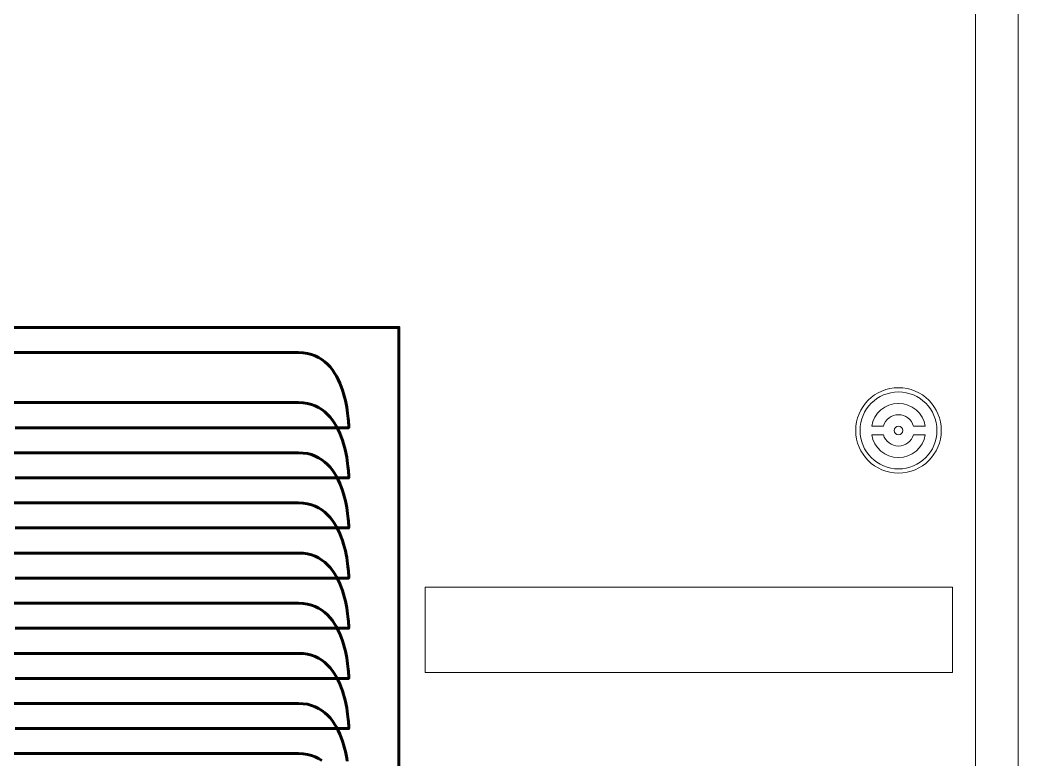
# Model space of a CAD drawing. Header units: millimetres. Extents: x -116965 to 323937, y 291661 to 566926.
# Drawn here: x -36787.9 to -36430.4, y 340211.1 to 340470.5 of the extents above; entities that cross this region are included whole.
import ezdxf

# ---------------------------------------------------------------- set-up
doc = ezdxf.new("R2010")
doc.units = ezdxf.units.MM
doc.layers.get('0').update_dxf_attribs({"lineweight": 18})
doc.layers.add('C00-00-00', color=7, linetype='Continuous')
doc.layers.add('hw_Text', color=7, linetype='Continuous', lineweight=13)

# ---------------------------------------------------------------- blocks, each defined once
blk = doc.blocks.new('*U1519')
blk.add_line((685, 2100), (685, 100))
blk.add_lwpolyline([(0, 0), (700, 0), (700, 2200), (0, 2200)], close=True)
blk = doc.blocks.new('*U1573')
blk.add_lwpolyline([(0, 0), (1100, 0), (1100, 2200), (0, 2200)], close=True)
blk = doc.blocks.new('*U1607')
for points in [[(-5.29, 1.5, -0.755929), (5.29, 1.5), (9.38, 1.5, 0.852803), (-9.38, 1.5)], [(-5.29, -1.5, 0.755929), (5.29, -1.5), (9.38, -1.5, -0.852803), (-9.38, -1.5)]]:
    blk.add_lwpolyline(points, format="xyb", close=True)
at = {"color": 2}
blk.add_circle((0, 0), 15, dxfattribs=at)
at = {"color": 3}
blk.add_circle((0, 0), 13.5, dxfattribs=at)
blk.add_circle((0, 0), 1.5)
blk = doc.blocks.new('*U1570')
blk.add_lwpolyline([(0, 0), (670, 0), (670, 2000), (0, 2000)])
blk.add_lwpolyline([(477, 190), (662, 190), (662, 220), (477, 220)], close=True)
blk.add_blockref('*U1607', (643, 275))
blk = doc.blocks.new('fan1')
at = {"layer": 'C00-00-00', "lineweight": 60}
blk.add_lwpolyline([(66482.46, 350162.92), (66746.42, 350162.92), (66746.42, 349898.96), (66482.46, 349898.96)], close=True, dxfattribs=at)
for points in [[(66609.9, 350154.13), (66614.44, 350154.13), (66618.97, 350154.13), (66623.5, 350154.13), (66628.01, 350154.13), (66632.49, 350154.13), (66636.94, 350154.13), (66641.34, 350154.13), (66645.69, 350154.13), (66649.98, 350154.13), (66654.19, 350154.13), (66658.33, 350154.13), (66662.38, 350154.13), (66666.33, 350154.13), (66670.17, 350154.13), (66673.9, 350154.13), (66677.51, 350154.13), (66680.98, 350154.13), (66684.31, 350154.13), (66687.49, 350154.13), (66690.51, 350154.13), (66693.36, 350154.13), (66696.04, 350154.13), (66698.52, 350154.13), (66700.82, 350154.13), (66702.91, 350154.13), (66704.78, 350154.13), (66706.44, 350154.13), (66707.87, 350154.13), (66709.05, 350154.13), (66709.99, 350154.13), (66710.67, 350154.13), (66711.08, 350154.13), (66711.23, 350154.13), (66712.82, 350154.05), (66714.32, 350153.83), (66715.72, 350153.48), (66717.03, 350152.99), (66718.25, 350152.4), (66719.38, 350151.69), (66720.43, 350150.89), (66721.4, 350150), (66722.29, 350149.04), (66723.1, 350148.01), (66723.85, 350146.92), (66724.53, 350145.78), (66725.14, 350144.6), (66725.69, 350143.39), (66726.18, 350142.17), (66726.62, 350140.93), (66727.01, 350139.69), (66727.35, 350138.47), (66727.64, 350137.26), (66727.89, 350136.08), (66728.11, 350134.94), (66728.28, 350133.85), (66728.43, 350132.82), (66728.55, 350131.86), (66728.64, 350130.97), (66728.71, 350130.17), (66728.75, 350129.46), (66728.79, 350128.87), (66728.81, 350128.38), (66728.82, 350128.03), (66728.82, 350127.81), (66728.82, 350127.73), (66728.78, 350127.73), (66728.66, 350127.73), (66728.45, 350127.73), (66728.16, 350127.73), (66727.8, 350127.73), (66727.36, 350127.73), (66726.84, 350127.73), (66726.25, 350127.73), (66725.59, 350127.73), (66724.85, 350127.73), (66724.04, 350127.73), (66723.17, 350127.73), (66722.22, 350127.73), (66721.21, 350127.73), (66720.13, 350127.73), (66718.99, 350127.73), (66717.79, 350127.73), (66716.52, 350127.73), (66715.2, 350127.73), (66713.81, 350127.73), (66712.37, 350127.73), (66710.87, 350127.73), (66709.32, 350127.73), (66707.71, 350127.73), (66706.05, 350127.73), (66704.34, 350127.73), (66702.58, 350127.73), (66700.77, 350127.73), (66698.91, 350127.73), (66697.01, 350127.73), (66695.07, 350127.73), (66693.08, 350127.73), (66691.05, 350127.73), (66688.97, 350127.73), (66686.86, 350127.73), (66684.71, 350127.73), (66682.53, 350127.73), (66680.31, 350127.73), (66678.05, 350127.73), (66675.76, 350127.73), (66673.44, 350127.73), (66671.09, 350127.73), (66668.72, 350127.73), (66666.31, 350127.73), (66663.88, 350127.73), (66661.42, 350127.73), (66658.94, 350127.73), (66656.44, 350127.73), (66653.92, 350127.73), (66651.37, 350127.73), (66648.81, 350127.73), (66646.23, 350127.73), (66643.64, 350127.73), (66641.03, 350127.73), (66638.41, 350127.73), (66635.77, 350127.73), (66633.13, 350127.73), (66630.48, 350127.73), (66627.82, 350127.73), (66625.15, 350127.73), (66622.48, 350127.73), (66619.8, 350127.73), (66617.12, 350127.73), (66614.44, 350127.73), (66611.76, 350127.73)], [(66609.9, 350136.53), (66614.44, 350136.53), (66618.97, 350136.53), (66623.5, 350136.53), (66628.01, 350136.53), (66632.49, 350136.53), (66636.94, 350136.53), (66641.34, 350136.53), (66645.69, 350136.53), (66649.98, 350136.53), (66654.19, 350136.53), (66658.33, 350136.53), (66662.38, 350136.53), (66666.33, 350136.53), (66670.17, 350136.53), (66673.9, 350136.53), (66677.51, 350136.53), (66680.98, 350136.53), (66684.31, 350136.53), (66687.49, 350136.53), (66690.51, 350136.53), (66693.36, 350136.53), (66696.04, 350136.53), (66698.52, 350136.53), (66700.82, 350136.53), (66702.91, 350136.53), (66704.78, 350136.53), (66706.44, 350136.53), (66707.87, 350136.53), (66709.05, 350136.53), (66709.99, 350136.53), (66710.67, 350136.53), (66711.08, 350136.53), (66711.23, 350136.53), (66712.82, 350136.46), (66714.32, 350136.24), (66715.72, 350135.88), (66717.03, 350135.4), (66718.25, 350134.8), (66719.38, 350134.1), (66720.43, 350133.3), (66721.4, 350132.41), (66722.29, 350131.44), (66723.1, 350130.41), (66723.85, 350129.32), (66724.53, 350128.18), (66725.14, 350127), (66725.69, 350125.8), (66726.18, 350124.57), (66726.62, 350123.33), (66727.01, 350122.1), (66727.35, 350120.87), (66727.64, 350119.67), (66727.89, 350118.49), (66728.11, 350117.35), (66728.28, 350116.26), (66728.43, 350115.22), (66728.55, 350114.26), (66728.64, 350113.37), (66728.71, 350112.57), (66728.75, 350111.87), (66728.79, 350111.27), (66728.81, 350110.79), (66728.82, 350110.43), (66728.82, 350110.21), (66728.82, 350110.13), (66728.78, 350110.13), (66728.66, 350110.13), (66728.45, 350110.13), (66728.16, 350110.13), (66727.8, 350110.13), (66727.36, 350110.13), (66726.84, 350110.13), (66726.25, 350110.13), (66725.59, 350110.13), (66724.85, 350110.13), (66724.04, 350110.13), (66723.17, 350110.13), (66722.22, 350110.13), (66721.21, 350110.13), (66720.13, 350110.13), (66718.99, 350110.13), (66717.79, 350110.13), (66716.52, 350110.13), (66715.2, 350110.13), (66713.81, 350110.13), (66712.37, 350110.13), (66710.87, 350110.13), (66709.32, 350110.13), (66707.71, 350110.13), (66706.05, 350110.13), (66704.34, 350110.13), (66702.58, 350110.13), (66700.77, 350110.13), (66698.91, 350110.13), (66697.01, 350110.13), (66695.07, 350110.13), (66693.08, 350110.13), (66691.05, 350110.13), (66688.97, 350110.13), (66686.86, 350110.13), (66684.71, 350110.13), (66682.53, 350110.13), (66680.31, 350110.13), (66678.05, 350110.13), (66675.76, 350110.13), (66673.44, 350110.13), (66671.09, 350110.13), (66668.72, 350110.13), (66666.31, 350110.13), (66663.88, 350110.13), (66661.42, 350110.13), (66658.94, 350110.13), (66656.44, 350110.13), (66653.92, 350110.13), (66651.37, 350110.13), (66648.81, 350110.13), (66646.23, 350110.13), (66643.64, 350110.13), (66641.03, 350110.13), (66638.41, 350110.13), (66635.77, 350110.13), (66633.13, 350110.13), (66630.48, 350110.13), (66627.82, 350110.13), (66625.15, 350110.13), (66622.48, 350110.13), (66619.8, 350110.13), (66617.12, 350110.13), (66614.44, 350110.13), (66611.76, 350110.13)], [(66609.9, 350118.93), (66614.44, 350118.93), (66618.97, 350118.93), (66623.5, 350118.93), (66628.01, 350118.93), (66632.49, 350118.93), (66636.94, 350118.93), (66641.34, 350118.93), (66645.69, 350118.93), (66649.98, 350118.93), (66654.19, 350118.93), (66658.33, 350118.93), (66662.38, 350118.93), (66666.33, 350118.93), (66670.17, 350118.93), (66673.9, 350118.93), (66677.51, 350118.93), (66680.98, 350118.93), (66684.31, 350118.93), (66687.49, 350118.93), (66690.51, 350118.93), (66693.36, 350118.93), (66696.04, 350118.93), (66698.52, 350118.93), (66700.82, 350118.93), (66702.91, 350118.93), (66704.78, 350118.93), (66706.44, 350118.93), (66707.87, 350118.93), (66709.05, 350118.93), (66709.99, 350118.93), (66710.67, 350118.93), (66711.08, 350118.93), (66711.23, 350118.93), (66712.82, 350118.85), (66714.32, 350118.63), (66715.72, 350118.28), (66717.03, 350117.8), (66718.25, 350117.2), (66719.38, 350116.49), (66720.43, 350115.69), (66721.4, 350114.81), (66722.29, 350113.84), (66723.1, 350112.81), (66723.85, 350111.72), (66724.53, 350110.58), (66725.14, 350109.4), (66725.69, 350108.2), (66726.18, 350106.97), (66726.62, 350105.73), (66727.01, 350104.5), (66727.35, 350103.27), (66727.64, 350102.07), (66727.89, 350100.89), (66728.11, 350099.75), (66728.28, 350098.66), (66728.43, 350097.63), (66728.55, 350096.66), (66728.64, 350095.77), (66728.71, 350094.97), (66728.75, 350094.27), (66728.79, 350093.67), (66728.81, 350093.19), (66728.82, 350092.84), (66728.82, 350092.61), (66728.82, 350092.54), (66728.78, 350092.54), (66728.66, 350092.54), (66728.45, 350092.54), (66728.16, 350092.54), (66727.8, 350092.54), (66727.36, 350092.54), (66726.84, 350092.54), (66726.25, 350092.54), (66725.59, 350092.54), (66724.85, 350092.54), (66724.04, 350092.54), (66723.17, 350092.54), (66722.22, 350092.54), (66721.21, 350092.54), (66720.13, 350092.54), (66718.99, 350092.54), (66717.79, 350092.54), (66716.52, 350092.54), (66715.2, 350092.54), (66713.81, 350092.54), (66712.37, 350092.54), (66710.87, 350092.54), (66709.32, 350092.54), (66707.71, 350092.54), (66706.05, 350092.54), (66704.34, 350092.54), (66702.58, 350092.54), (66700.77, 350092.54), (66698.91, 350092.54), (66697.01, 350092.54), (66695.07, 350092.54), (66693.08, 350092.54), (66691.05, 350092.54), (66688.97, 350092.54), (66686.86, 350092.54), (66684.71, 350092.54), (66682.53, 350092.54), (66680.31, 350092.54), (66678.05, 350092.54), (66675.76, 350092.54), (66673.44, 350092.54), (66671.09, 350092.54), (66668.72, 350092.54), (66666.31, 350092.54), (66663.88, 350092.54), (66661.42, 350092.54), (66658.94, 350092.54), (66656.44, 350092.54), (66653.92, 350092.54), (66651.37, 350092.54), (66648.81, 350092.54), (66646.23, 350092.54), (66643.64, 350092.54), (66641.03, 350092.54), (66638.41, 350092.54), (66635.77, 350092.54), (66633.13, 350092.54), (66630.48, 350092.54), (66627.82, 350092.54), (66625.15, 350092.54), (66622.48, 350092.54), (66619.8, 350092.54), (66617.12, 350092.54), (66614.44, 350092.54), (66611.76, 350092.54)], [(66609.9, 350101.33), (66614.44, 350101.33), (66618.97, 350101.33), (66623.5, 350101.33), (66628.01, 350101.33), (66632.49, 350101.33), (66636.94, 350101.33), (66641.34, 350101.33), (66645.69, 350101.33), (66649.98, 350101.33), (66654.19, 350101.33), (66658.33, 350101.33), (66662.38, 350101.33), (66666.33, 350101.33), (66670.17, 350101.33), (66673.9, 350101.33), (66677.51, 350101.33), (66680.98, 350101.33), (66684.31, 350101.33), (66687.49, 350101.33), (66690.51, 350101.33), (66693.36, 350101.33), (66696.04, 350101.33), (66698.52, 350101.33), (66700.82, 350101.33), (66702.91, 350101.33), (66704.78, 350101.33), (66706.44, 350101.33), (66707.87, 350101.33), (66709.05, 350101.33), (66709.99, 350101.33), (66710.67, 350101.33), (66711.08, 350101.33), (66711.23, 350101.33), (66712.82, 350101.26), (66714.32, 350101.04), (66715.72, 350100.68), (66717.03, 350100.2), (66718.25, 350099.6), (66719.38, 350098.9), (66720.43, 350098.1), (66721.4, 350097.21), (66722.29, 350096.24), (66723.1, 350095.21), (66723.85, 350094.12), (66724.53, 350092.98), (66725.14, 350091.8), (66725.69, 350090.6), (66726.18, 350089.37), (66726.62, 350088.13), (66727.01, 350086.9), (66727.35, 350085.67), (66727.64, 350084.47), (66727.89, 350083.29), (66728.11, 350082.15), (66728.28, 350081.06), (66728.43, 350080.03), (66728.55, 350079.06), (66728.64, 350078.17), (66728.71, 350077.37), (66728.75, 350076.67), (66728.79, 350076.07), (66728.81, 350075.59), (66728.82, 350075.23), (66728.82, 350075.01), (66728.82, 350074.94), (66728.78, 350074.94), (66728.66, 350074.94), (66728.45, 350074.94), (66728.16, 350074.94), (66727.8, 350074.94), (66727.36, 350074.94), (66726.84, 350074.94), (66726.25, 350074.94), (66725.59, 350074.94), (66724.85, 350074.94), (66724.04, 350074.94), (66723.17, 350074.94), (66722.22, 350074.94), (66721.21, 350074.94), (66720.13, 350074.94), (66718.99, 350074.94), (66717.79, 350074.94), (66716.52, 350074.94), (66715.2, 350074.94), (66713.81, 350074.94), (66712.37, 350074.94), (66710.87, 350074.94), (66709.32, 350074.94), (66707.71, 350074.94), (66706.05, 350074.94), (66704.34, 350074.94), (66702.58, 350074.94), (66700.77, 350074.94), (66698.91, 350074.94), (66697.01, 350074.94), (66695.07, 350074.94), (66693.08, 350074.94), (66691.05, 350074.94), (66688.97, 350074.94), (66686.86, 350074.94), (66684.71, 350074.94), (66682.53, 350074.94), (66680.31, 350074.94), (66678.05, 350074.94), (66675.76, 350074.94), (66673.44, 350074.94), (66671.09, 350074.94), (66668.72, 350074.94), (66666.31, 350074.94), (66663.88, 350074.94), (66661.42, 350074.94), (66658.94, 350074.94), (66656.44, 350074.94), (66653.92, 350074.94), (66651.37, 350074.94), (66648.81, 350074.94), (66646.23, 350074.94), (66643.64, 350074.94), (66641.03, 350074.94), (66638.41, 350074.94), (66635.77, 350074.94), (66633.13, 350074.94), (66630.48, 350074.94), (66627.82, 350074.94), (66625.15, 350074.94), (66622.48, 350074.94), (66619.8, 350074.94), (66617.12, 350074.94), (66614.44, 350074.94), (66611.76, 350074.94)], [(66609.9, 350083.74), (66614.44, 350083.74), (66618.97, 350083.74), (66623.5, 350083.74), (66628.01, 350083.74), (66632.49, 350083.74), (66636.94, 350083.74), (66641.34, 350083.74), (66645.69, 350083.74), (66649.98, 350083.74), (66654.19, 350083.74), (66658.33, 350083.74), (66662.38, 350083.74), (66666.33, 350083.74), (66670.17, 350083.74), (66673.9, 350083.74), (66677.51, 350083.74), (66680.98, 350083.74), (66684.31, 350083.74), (66687.49, 350083.74), (66690.51, 350083.74), (66693.36, 350083.74), (66696.04, 350083.74), (66698.52, 350083.74), (66700.82, 350083.74), (66702.91, 350083.74), (66704.78, 350083.74), (66706.44, 350083.74), (66707.87, 350083.74), (66709.05, 350083.74), (66709.99, 350083.74), (66710.67, 350083.74), (66711.08, 350083.74), (66711.23, 350083.74), (66712.82, 350083.66), (66714.32, 350083.44), (66715.72, 350083.08), (66717.03, 350082.6), (66718.25, 350082.01), (66719.38, 350081.3), (66720.43, 350080.5), (66721.4, 350079.61), (66722.29, 350078.65), (66723.1, 350077.61), (66723.85, 350076.52), (66724.53, 350075.38), (66725.14, 350074.21), (66725.69, 350073), (66726.18, 350071.77), (66726.62, 350070.54), (66727.01, 350069.3), (66727.35, 350068.08), (66727.64, 350066.87), (66727.89, 350065.69), (66728.11, 350064.55), (66728.28, 350063.46), (66728.43, 350062.43), (66728.55, 350061.46), (66728.64, 350060.58), (66728.71, 350059.78), (66728.75, 350059.07), (66728.79, 350058.47), (66728.81, 350057.99), (66728.82, 350057.64), (66728.82, 350057.42), (66728.82, 350057.34), (66728.78, 350057.34), (66728.66, 350057.34), (66728.45, 350057.34), (66728.16, 350057.34), (66727.8, 350057.34), (66727.36, 350057.34), (66726.84, 350057.34), (66726.25, 350057.34), (66725.59, 350057.34), (66724.85, 350057.34), (66724.04, 350057.34), (66723.17, 350057.34), (66722.22, 350057.34), (66721.21, 350057.34), (66720.13, 350057.34), (66718.99, 350057.34), (66717.79, 350057.34), (66716.52, 350057.34), (66715.2, 350057.34), (66713.81, 350057.34), (66712.37, 350057.34), (66710.87, 350057.34), (66709.32, 350057.34), (66707.71, 350057.34), (66706.05, 350057.34), (66704.34, 350057.34), (66702.58, 350057.34), (66700.77, 350057.34), (66698.91, 350057.34), (66697.01, 350057.34), (66695.07, 350057.34), (66693.08, 350057.34), (66691.05, 350057.34), (66688.97, 350057.34), (66686.86, 350057.34), (66684.71, 350057.34), (66682.53, 350057.34), (66680.31, 350057.34), (66678.05, 350057.34), (66675.76, 350057.34), (66673.44, 350057.34), (66671.09, 350057.34), (66668.72, 350057.34), (66666.31, 350057.34), (66663.88, 350057.34), (66661.42, 350057.34), (66658.94, 350057.34), (66656.44, 350057.34), (66653.92, 350057.34), (66651.37, 350057.34), (66648.81, 350057.34), (66646.23, 350057.34), (66643.64, 350057.34), (66641.03, 350057.34), (66638.41, 350057.34), (66635.77, 350057.34), (66633.13, 350057.34), (66630.48, 350057.34), (66627.82, 350057.34), (66625.15, 350057.34), (66622.48, 350057.34), (66619.8, 350057.34), (66617.12, 350057.34), (66614.44, 350057.34), (66611.76, 350057.34)], [(66609.9, 350066.14), (66614.44, 350066.14), (66618.97, 350066.14), (66623.5, 350066.14), (66628.01, 350066.14), (66632.49, 350066.14), (66636.94, 350066.14), (66641.34, 350066.14), (66645.69, 350066.14), (66649.98, 350066.14), (66654.19, 350066.14), (66658.33, 350066.14), (66662.38, 350066.14), (66666.33, 350066.14), (66670.17, 350066.14), (66673.9, 350066.14), (66677.51, 350066.14), (66680.98, 350066.14), (66684.31, 350066.14), (66687.49, 350066.14), (66690.51, 350066.14), (66693.36, 350066.14), (66696.04, 350066.14), (66698.52, 350066.14), (66700.82, 350066.14), (66702.91, 350066.14), (66704.78, 350066.14), (66706.44, 350066.14), (66707.87, 350066.14), (66709.05, 350066.14), (66709.99, 350066.14), (66710.67, 350066.14), (66711.08, 350066.14), (66711.23, 350066.14), (66712.82, 350066.07), (66714.32, 350065.84), (66715.72, 350065.49), (66717.03, 350065.01), (66718.25, 350064.41), (66719.38, 350063.7), (66720.43, 350062.9), (66721.4, 350062.02), (66722.29, 350061.05), (66723.1, 350060.02), (66723.85, 350058.93), (66724.53, 350057.79), (66725.14, 350056.61), (66725.69, 350055.4), (66726.18, 350054.18), (66726.62, 350052.94), (66727.01, 350051.71), (66727.35, 350050.48), (66727.64, 350049.27), (66727.89, 350048.1), (66728.11, 350046.96), (66728.28, 350045.87), (66728.43, 350044.83), (66728.55, 350043.87), (66728.64, 350042.98), (66728.71, 350042.18), (66728.75, 350041.48), (66728.79, 350040.88), (66728.81, 350040.4), (66728.82, 350040.04), (66728.82, 350039.82), (66728.82, 350039.74), (66728.78, 350039.74), (66728.66, 350039.74), (66728.45, 350039.74), (66728.16, 350039.74), (66727.8, 350039.74), (66727.36, 350039.74), (66726.84, 350039.74), (66726.25, 350039.74), (66725.59, 350039.74), (66724.85, 350039.74), (66724.04, 350039.74), (66723.17, 350039.74), (66722.22, 350039.74), (66721.21, 350039.74), (66720.13, 350039.74), (66718.99, 350039.74), (66717.79, 350039.74), (66716.52, 350039.74), (66715.2, 350039.74), (66713.81, 350039.74), (66712.37, 350039.74), (66710.87, 350039.74), (66709.32, 350039.74), (66707.71, 350039.74), (66706.05, 350039.74), (66704.34, 350039.74), (66702.58, 350039.74), (66700.77, 350039.74), (66698.91, 350039.74), (66697.01, 350039.74), (66695.07, 350039.74), (66693.08, 350039.74), (66691.05, 350039.74), (66688.97, 350039.74), (66686.86, 350039.74), (66684.71, 350039.74), (66682.53, 350039.74), (66680.31, 350039.74), (66678.05, 350039.74), (66675.76, 350039.74), (66673.44, 350039.74), (66671.09, 350039.74), (66668.72, 350039.74), (66666.31, 350039.74), (66663.88, 350039.74), (66661.42, 350039.74), (66658.94, 350039.74), (66656.44, 350039.74), (66653.92, 350039.74), (66651.37, 350039.74), (66648.81, 350039.74), (66646.23, 350039.74), (66643.64, 350039.74), (66641.03, 350039.74), (66638.41, 350039.74), (66635.77, 350039.74), (66633.13, 350039.74), (66630.48, 350039.74), (66627.82, 350039.74), (66625.15, 350039.74), (66622.48, 350039.74), (66619.8, 350039.74), (66617.12, 350039.74), (66614.44, 350039.74), (66611.76, 350039.74)], [(66609.9, 350048.54), (66614.44, 350048.54), (66618.97, 350048.54), (66623.5, 350048.54), (66628.01, 350048.54), (66632.49, 350048.54), (66636.94, 350048.54), (66641.34, 350048.54), (66645.69, 350048.54), (66649.98, 350048.54), (66654.19, 350048.54), (66658.33, 350048.54), (66662.38, 350048.54), (66666.33, 350048.54), (66670.17, 350048.54), (66673.9, 350048.54), (66677.51, 350048.54), (66680.98, 350048.54), (66684.31, 350048.54), (66687.49, 350048.54), (66690.51, 350048.54), (66693.36, 350048.54), (66696.04, 350048.54), (66698.52, 350048.54), (66700.82, 350048.54), (66702.91, 350048.54), (66704.78, 350048.54), (66706.44, 350048.54), (66707.87, 350048.54), (66709.05, 350048.54), (66709.99, 350048.54), (66710.67, 350048.54), (66711.08, 350048.54), (66711.23, 350048.54), (66712.82, 350048.47), (66714.32, 350048.25), (66715.72, 350047.89), (66717.03, 350047.41), (66718.25, 350046.81), (66719.38, 350046.11), (66720.43, 350045.31), (66721.4, 350044.42), (66722.29, 350043.46), (66723.1, 350042.42), (66723.85, 350041.33), (66724.53, 350040.19), (66725.14, 350039.01), (66725.69, 350037.81), (66726.18, 350036.58), (66726.62, 350035.35), (66727.01, 350034.11), (66727.35, 350032.88), (66727.64, 350031.68), (66727.89, 350030.5), (66728.11, 350029.36), (66728.28, 350028.27), (66728.43, 350027.24), (66728.55, 350026.27), (66728.64, 350025.38), (66728.71, 350024.58), (66728.75, 350023.88), (66728.79, 350023.28), (66728.81, 350022.8), (66728.82, 350022.44), (66728.82, 350022.22), (66728.82, 350022.15), (66728.78, 350022.15), (66728.66, 350022.15), (66728.45, 350022.15), (66728.16, 350022.15), (66727.8, 350022.15), (66727.36, 350022.15), (66726.84, 350022.15), (66726.25, 350022.15), (66725.59, 350022.15), (66724.85, 350022.15), (66724.04, 350022.15), (66723.17, 350022.15), (66722.22, 350022.15), (66721.21, 350022.15), (66720.13, 350022.15), (66718.99, 350022.15), (66717.79, 350022.15), (66716.52, 350022.15), (66715.2, 350022.15), (66713.81, 350022.15), (66712.37, 350022.15), (66710.87, 350022.15), (66709.32, 350022.15), (66707.71, 350022.15), (66706.05, 350022.15), (66704.34, 350022.15), (66702.58, 350022.15), (66700.77, 350022.15), (66698.91, 350022.15), (66697.01, 350022.15), (66695.07, 350022.15), (66693.08, 350022.15), (66691.05, 350022.15), (66688.97, 350022.15), (66686.86, 350022.15), (66684.71, 350022.15), (66682.53, 350022.15), (66680.31, 350022.15), (66678.05, 350022.15), (66675.76, 350022.15), (66673.44, 350022.15), (66671.09, 350022.15), (66668.72, 350022.15), (66666.31, 350022.15), (66663.88, 350022.15), (66661.42, 350022.15), (66658.94, 350022.15), (66656.44, 350022.15), (66653.92, 350022.15), (66651.37, 350022.15), (66648.81, 350022.15), (66646.23, 350022.15), (66643.64, 350022.15), (66641.03, 350022.15), (66638.41, 350022.15), (66635.77, 350022.15), (66633.13, 350022.15), (66630.48, 350022.15), (66627.82, 350022.15), (66625.15, 350022.15), (66622.48, 350022.15), (66619.8, 350022.15), (66617.12, 350022.15), (66614.44, 350022.15), (66611.76, 350022.15)], [(66609.9, 350030.94), (66614.44, 350030.94), (66618.97, 350030.94), (66623.5, 350030.94), (66628.01, 350030.94), (66632.49, 350030.94), (66636.94, 350030.94), (66641.34, 350030.94), (66645.69, 350030.94), (66649.98, 350030.94), (66654.19, 350030.94), (66658.33, 350030.94), (66662.38, 350030.94), (66666.33, 350030.94), (66670.17, 350030.94), (66673.9, 350030.94), (66677.51, 350030.94), (66680.98, 350030.94), (66684.31, 350030.94), (66687.49, 350030.94), (66690.51, 350030.94), (66693.36, 350030.94), (66696.04, 350030.94), (66698.52, 350030.94), (66700.82, 350030.94), (66702.91, 350030.94), (66704.78, 350030.94), (66706.44, 350030.94), (66707.87, 350030.94), (66709.05, 350030.94), (66709.99, 350030.94), (66710.67, 350030.94), (66711.08, 350030.94), (66711.23, 350030.94), (66712.82, 350030.87), (66714.32, 350030.65), (66715.72, 350030.29), (66717.03, 350029.81), (66718.25, 350029.21), (66719.38, 350028.51), (66720.43, 350027.71), (66721.4, 350026.82), (66722.29, 350025.85), (66723.1, 350024.82), (66723.85, 350023.73), (66724.53, 350022.59), (66725.14, 350021.41), (66725.69, 350020.21), (66726.18, 350018.98), (66726.62, 350017.75), (66727.01, 350016.51), (66727.35, 350015.29), (66727.64, 350014.08), (66727.89, 350012.9), (66728.11, 350011.76), (66728.28, 350010.67)], [(66609.9, 350013.35), (66614.44, 350013.35), (66618.97, 350013.35), (66623.5, 350013.35), (66628.01, 350013.35), (66632.49, 350013.35), (66636.94, 350013.35), (66641.34, 350013.35), (66645.69, 350013.35), (66649.98, 350013.35), (66654.19, 350013.35), (66658.33, 350013.35), (66662.38, 350013.35), (66666.33, 350013.35), (66670.17, 350013.35), (66673.9, 350013.35), (66677.51, 350013.35), (66680.98, 350013.35), (66684.31, 350013.35), (66687.49, 350013.35), (66690.51, 350013.35), (66693.36, 350013.35), (66696.04, 350013.35), (66698.52, 350013.35), (66700.82, 350013.35), (66702.91, 350013.35), (66704.78, 350013.35), (66706.44, 350013.35), (66707.87, 350013.35), (66709.05, 350013.35), (66709.99, 350013.35), (66710.67, 350013.35), (66711.08, 350013.35), (66711.23, 350013.35), (66712.82, 350013.27), (66714.32, 350013.05), (66715.72, 350012.69), (66717.03, 350012.21), (66718.25, 350011.61), (66719.38, 350010.91)]]:
    blk.add_lwpolyline(points, dxfattribs=at)

msp = doc.modelspace()

# ---------------------------------------------------------------- block references
msp.add_blockref('*U1519', (-37137.949803, 339951.616143))

# ---------------------------------------------------------------- next in the draw order: block references
msp.add_blockref('*U1573', (-36437.949803, 339951.616143))
at = {"lineweight": -3}
msp.add_blockref('fan1', (-103401.589781, -9800.1675), dxfattribs=at)
at = {"layer": 'hw_Text'}
msp.add_blockref('*U1570', (-37122.949803, 340051.616143), dxfattribs=at)

doc.saveas('drawing.dxf')
